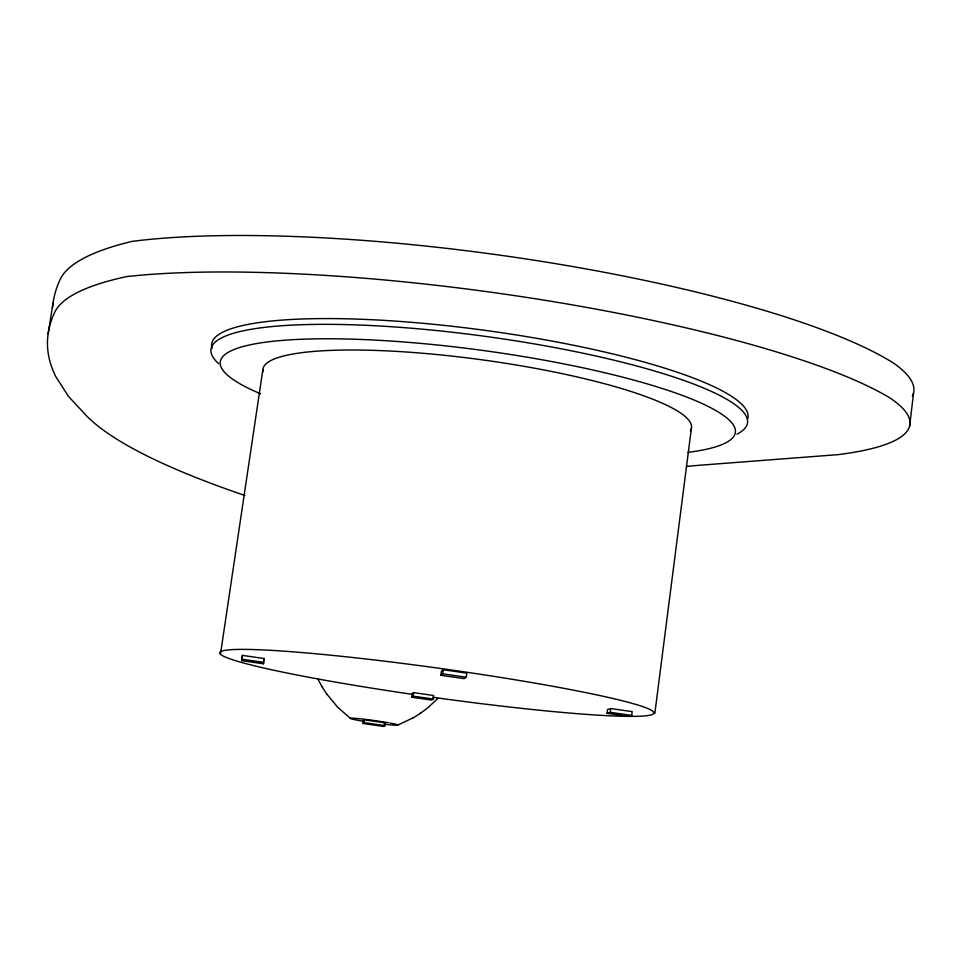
<?xml version="1.0" encoding="UTF-8"?>
<svg xmlns="http://www.w3.org/2000/svg" width="962" height="962" viewBox="0 0 962 962"><rect width="100%" height="100%" fill="white"/><g stroke="black" fill="none" stroke-linecap="round" stroke-linejoin="round"><path stroke-width="1.44" d="M241.823 660.653L242.424 655.387L264.249 658.537L263.456 663.78L241.823 660.653L242.424 655.387M909.679 425.95L913.551 393.073M654.845 713.287L691.45 427.91M607.046 713.311L610.221 712.313L610.714 708.525L632.202 711.627L631.709 715.415L628.342 716.377L607.046 713.311L607.527 709.547L610.714 708.525M433.189 699.037L433.682 695.514L413.576 692.616L412.169 693.698L411.688 697.197L431.625 700.059L433.189 699.037L413.083 696.139L411.688 697.197M440.861 675.288L441.426 671.211L443.338 669.732L466.81 673.123L466.245 677.248L464.117 678.643L440.861 675.288L442.773 673.857L466.245 677.248M442.773 673.857L443.338 669.732M413.083 696.139L413.576 692.616M362.939 723.484L363.335 720.73L364.394 719.829L385.341 722.835L384.944 725.613L383.73 726.466L362.939 723.484L363.997 722.606L364.394 719.829M220.647 652.994L262.866 369.612M48.1 333.994L53.018 303.174M264.021 660.004L264.249 658.537M263.456 663.78L263.696 662.349L241.859 659.198M437.914 698.388L427.465 708.092L420.334 713.359M384.115 723.701L385.341 722.835M397.679 725.132L413.311 717.748M413.107 717.88L420.586 713.203M363.997 722.606L384.944 725.613M610.221 712.313L631.709 715.415M350.493 718.47L337.662 707.214L326.611 693.83M317.893 679.076L322.15 686.916M321.957 686.627L326.779 694.083M411.508 694.215A219.192 14.791 7.9 0 1 260.053 649.795A219.192 14.791 7.9 0 1 631.517 703.186A219.192 14.791 7.9 0 1 432.78 697.27M263.035 371.693A216.282 38.985 7.8 0 1 483.597 360.041A216.282 38.985 7.8 0 1 690.391 430.856M687.818 452.38A259.944 46.934 7.8 0 0 515.945 355.351A259.944 46.934 7.8 0 0 232.672 379.244L239.442 383.513A259.944 46.934 7.8 0 0 260.618 393.795M218.639 363.648A270.767 50.048 7.8 0 1 483.922 336.183A270.767 50.048 7.8 0 1 737.012 434.175M212.073 348.436A270.695 50.601 7.8 0 1 477.573 329.365A270.695 50.601 7.8 0 1 747.799 418.554M389.887 723.027A23.918 1.178 8 0 1 384.463 724.23M363.143 721.211A23.918 1.178 8 0 1 354.124 718.253A23.918 1.178 8 0 1 388.444 722.763M686.459 466.462A437.71 63.829 6 0 1 703.499 464.947L837.601 454.677A344.865 65.849 7.4 0 0 889.405 397.619A449.062 84.031 7.8 0 0 126.671 276.599A581.818 108.393 7.2 0 0 55.135 311.472A3682.608 494.143 1.1 0 0 55.664 376.382L68.41 396.296L86.111 415.404A1096.319 173.352 5.5 0 0 244.997 495.526M52.525 307.563A3671.269 525.348 0.7 0 1 60.281 279.136A580.928 115.5 7.1 0 1 132.167 241.366A448.376 89.55 7.8 0 1 893.518 363.095A344.336 70.178 7.4 0 1 912.373 396.308"/></g></svg>
